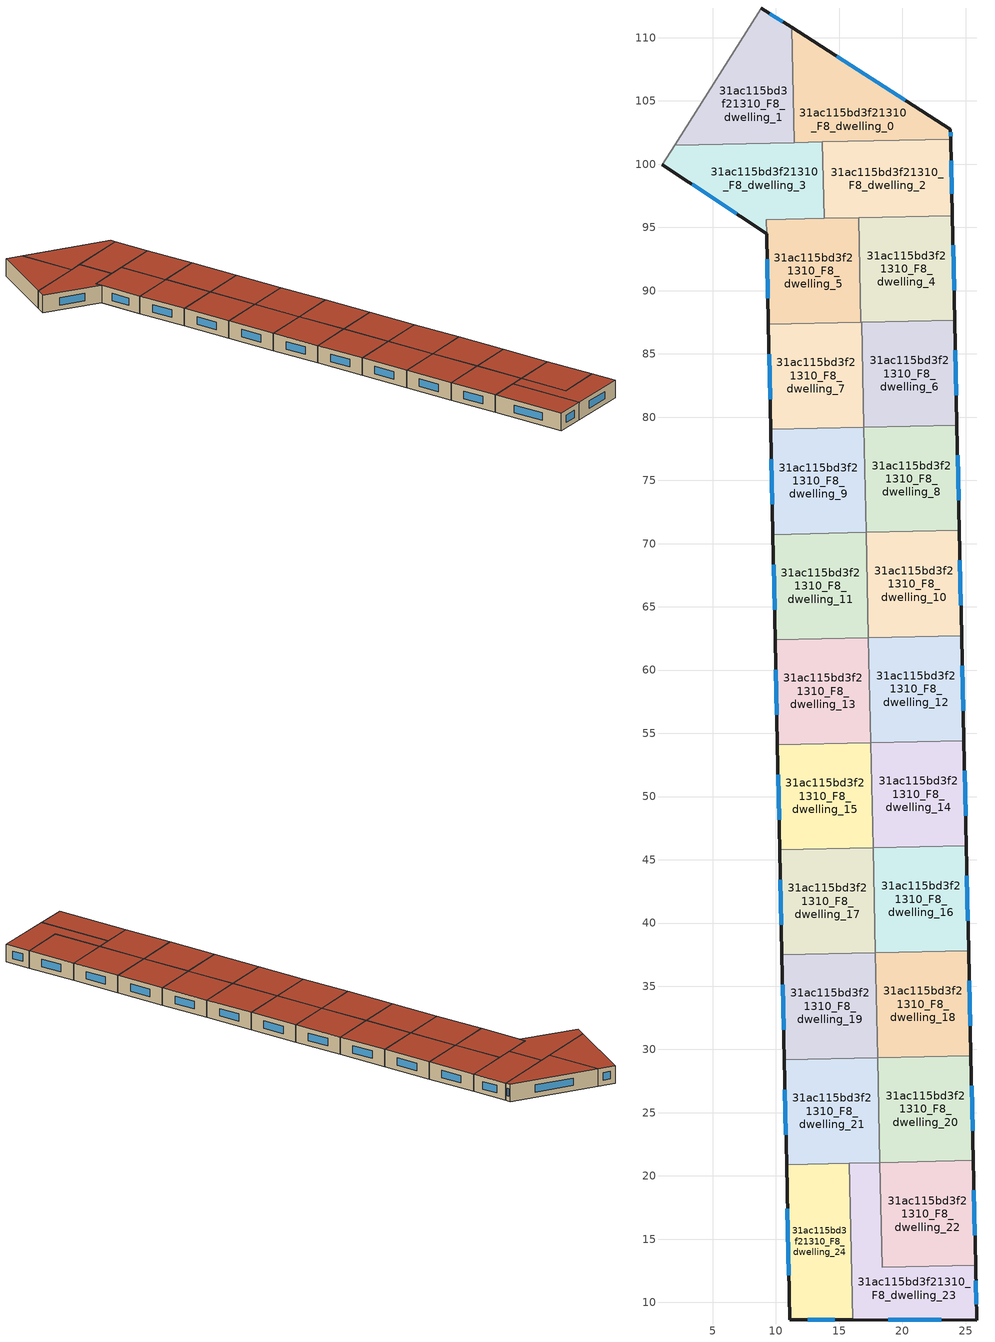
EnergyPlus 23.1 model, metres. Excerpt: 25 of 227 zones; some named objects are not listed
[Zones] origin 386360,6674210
31ac115bd3f21310_F8_dwelling_0
 floor to 31ac115bd3f21310_F7_dwelling_0 (EU_floor_Construction): 23.81,102.76 23.83,101.98 11.45,101.71 11.24,110.82 z24
 wall outside (EU_wall_Construction): 23.83,101.98 23.81,102.76 11.24,110.82 z24:27
 wall to 31ac115bd3f21310_F8_dwelling_1 (EU_wall_Construction): 11.24,110.82 11.45,101.71 z24:27
 wall to 31ac115bd3f21310_F8_dwelling_2 (EU_wall_Construction): 13.69,101.76 23.83,101.98 z24:27
 wall to 31ac115bd3f21310_F8_dwelling_3 (EU_wall_Construction): 11.45,101.71 13.69,101.76 z24:27
 window (EU_Window_Construction): 20.22,105.07 14.83,108.52 / 23.82,102.21 23.81,102.54 z24.86:26.14
 roof outside (EU_roof_Construction): 23.83,101.98 23.81,102.76 11.24,110.82 11.45,101.71 z27
31ac115bd3f21310_F8_dwelling_1
 floor to 31ac115bd3f21310_F7_dwelling_1 (EU_floor_Construction): 11.24,110.82 11.45,101.71 2,101.5 8.86,112.35 z24
 wall outside (EU_wall_Construction): 11.24,110.82 8.86,112.35 z24:27
 wall adiabatic (EU_wall_Construction): 8.86,112.35 2,101.5 z24:27
 wall to 31ac115bd3f21310_F8_dwelling_3 (EU_wall_Construction): 2,101.5 11.45,101.71 z24:27
 window (EU_Window_Construction): 10.56,111.26 9.54,111.91 z24.86:26.14
 roof outside (EU_roof_Construction): 11.45,101.71 11.24,110.82 8.86,112.35 2,101.5 z27
31ac115bd3f21310_F8_dwelling_10
 floor to 31ac115bd3f21310_F7_dwelling_10 (EU_floor_Construction): 24.51,71.05 24.69,62.74 17.33,62.57 17.14,70.88 z24
 wall outside (EU_wall_Construction): 24.69,62.74 24.51,71.05 z24:27
 wall to 31ac115bd3f21310_F8_dwelling_11 (EU_wall_Construction): 17.14,70.88 17.33,62.57 z24:27
 wall to 31ac115bd3f21310_F8_dwelling_12 (EU_wall_Construction): 17.33,62.57 24.69,62.74 z24:27
 wall to 31ac115bd3f21310_F8_dwelling_8 (EU_wall_Construction): 24.51,71.05 17.14,70.88 z24:27
 window (EU_Window_Construction): 24.64,65.11 24.56,68.67 z24.86:26.14
 roof outside (EU_roof_Construction): 24.69,62.74 24.51,71.05 17.14,70.88 17.33,62.57 z27
31ac115bd3f21310_F8_dwelling_11
 floor to 31ac115bd3f21310_F7_dwelling_11 (EU_floor_Construction): 17.14,70.88 17.33,62.57 9.95,62.41 9.78,70.72 z24
 wall outside (EU_wall_Construction): 9.78,70.72 9.95,62.41 z24:27
 wall to 31ac115bd3f21310_F8_dwelling_9 (EU_wall_Construction): 17.14,70.88 9.78,70.72 z24:27
 wall to 31ac115bd3f21310_F8_dwelling_13 (EU_wall_Construction): 9.95,62.41 17.32,62.57 z24:27
 window (EU_Window_Construction): 9.83,68.35 9.9,64.78 z24.86:26.14
 roof outside (EU_roof_Construction): 17.33,62.57 17.14,70.88 9.78,70.72 9.95,62.41 z27
31ac115bd3f21310_F8_dwelling_12
 floor to 31ac115bd3f21310_F7_dwelling_12 (EU_floor_Construction): 24.69,62.74 24.88,54.43 17.51,54.26 17.32,62.57 z24
 wall outside (EU_wall_Construction): 24.88,54.43 24.69,62.74 z24:27
 wall to 31ac115bd3f21310_F8_dwelling_13 (EU_wall_Construction): 17.32,62.57 17.51,54.26 z24:27
 wall to 31ac115bd3f21310_F8_dwelling_14 (EU_wall_Construction): 17.51,54.26 24.88,54.43 z24:27
 window (EU_Window_Construction): 24.83,56.8 24.75,60.36 z24.86:26.14
 roof outside (EU_roof_Construction): 24.88,54.43 24.69,62.74 17.32,62.57 17.51,54.26 z27
31ac115bd3f21310_F8_dwelling_13
 floor to 31ac115bd3f21310_F7_dwelling_13 (EU_floor_Construction): 17.32,62.57 17.51,54.26 10.13,54.1 9.95,62.41 z24
 wall outside (EU_wall_Construction): 9.95,62.41 10.13,54.1 z24:27
 wall to 31ac115bd3f21310_F8_dwelling_15 (EU_wall_Construction): 10.13,54.1 17.5,54.26 z24:27
 window (EU_Window_Construction): 10.01,60.04 10.08,56.47 z24.86:26.14
 roof outside (EU_roof_Construction): 17.51,54.26 17.32,62.57 9.95,62.41 10.13,54.1 z27
31ac115bd3f21310_F8_dwelling_14
 floor to 31ac115bd3f21310_F7_dwelling_14 (EU_floor_Construction): 24.88,54.43 25.06,46.12 17.69,45.96 17.5,54.26 z24
 wall outside (EU_wall_Construction): 25.06,46.12 24.88,54.43 z24:27
 wall to 31ac115bd3f21310_F8_dwelling_15 (EU_wall_Construction): 17.5,54.26 17.69,45.96 25.06,46.12 z24:27
 window (EU_Window_Construction): 25.01,48.49 24.93,52.05 z24.86:26.14
 roof outside (EU_roof_Construction): 25.06,46.12 24.88,54.43 17.5,54.26 17.69,45.96 z27
31ac115bd3f21310_F8_dwelling_15
 floor to 31ac115bd3f21310_F7_dwelling_15 (EU_floor_Construction): 17.5,54.26 17.69,45.96 10.31,45.79 10.13,54.1 z24
 wall outside (EU_wall_Construction): 10.13,54.1 10.31,45.79 z24:27
 wall to 31ac115bd3f21310_F8_dwelling_16 (EU_wall_Construction): 17.68,45.96 25.06,46.12 z24:27
 wall to 31ac115bd3f21310_F8_dwelling_17 (EU_wall_Construction): 10.31,45.79 17.68,45.96 z24:27
 window (EU_Window_Construction): 10.18,51.73 10.26,48.17 z24.86:26.14
 roof outside (EU_roof_Construction): 17.69,45.96 17.5,54.26 10.13,54.1 10.31,45.79 z27
31ac115bd3f21310_F8_dwelling_16
 floor to 31ac115bd3f21310_F7_dwelling_16 (EU_floor_Construction): 25.06,46.12 25.24,37.82 17.87,37.66 17.68,45.96 z24
 wall outside (EU_wall_Construction): 25.24,37.82 25.06,46.12 z24:27
 wall to 31ac115bd3f21310_F8_dwelling_17 (EU_wall_Construction): 17.68,45.96 17.87,37.66 z24:27
 wall to 31ac115bd3f21310_F8_dwelling_18 (EU_wall_Construction): 17.87,37.66 25.24,37.82 z24:27
 window (EU_Window_Construction): 25.19,40.19 25.11,43.75 z24.86:26.14
 roof outside (EU_roof_Construction): 25.24,37.82 25.06,46.12 17.68,45.96 17.87,37.66 z27
31ac115bd3f21310_F8_dwelling_17
 floor to 31ac115bd3f21310_F7_dwelling_17 (EU_floor_Construction): 17.68,45.96 17.87,37.66 10.49,37.49 10.31,45.79 z24
 wall outside (EU_wall_Construction): 10.31,45.79 10.49,37.49 z24:27
 wall to 31ac115bd3f21310_F8_dwelling_19 (EU_wall_Construction): 10.49,37.49 17.87,37.66 z24:27
 window (EU_Window_Construction): 10.36,43.42 10.44,39.86 z24.86:26.14
 roof outside (EU_roof_Construction): 17.87,37.66 17.68,45.96 10.31,45.79 10.49,37.49 z27
31ac115bd3f21310_F8_dwelling_18
 floor to 31ac115bd3f21310_F7_dwelling_18 (EU_floor_Construction): 25.24,37.82 25.43,29.52 18.05,29.36 17.87,37.66 z24
 wall outside (EU_wall_Construction): 25.43,29.52 25.24,37.82 z24:27
 wall to 31ac115bd3f21310_F8_dwelling_19 (EU_wall_Construction): 17.87,37.66 18.05,29.36 z24:27
 wall to 31ac115bd3f21310_F8_dwelling_20 (EU_wall_Construction): 18.05,29.36 25.43,29.52 z24:27
 window (EU_Window_Construction): 25.38,31.89 25.3,35.45 z24.86:26.14
 roof outside (EU_roof_Construction): 25.43,29.52 25.24,37.82 17.87,37.66 18.05,29.36 z27
31ac115bd3f21310_F8_dwelling_19
 floor to 31ac115bd3f21310_F7_dwelling_19 (EU_floor_Construction): 17.87,37.66 18.05,29.36 10.67,29.19 10.49,37.49 z24
 wall outside (EU_wall_Construction): 10.49,37.49 10.67,29.19 z24:27
 wall to 31ac115bd3f21310_F8_dwelling_20 (EU_wall_Construction): 10.67,29.19 18.05,29.36 z24:27
 window (EU_Window_Construction): 10.54,35.12 10.62,31.56 z24.86:26.14
 roof outside (EU_roof_Construction): 18.05,29.36 17.87,37.66 10.49,37.49 10.67,29.19 z27
31ac115bd3f21310_F8_dwelling_2
 floor to 31ac115bd3f21310_F7_dwelling_2 (EU_floor_Construction): 23.83,101.98 23.96,95.94 13.82,95.72 13.69,101.76 z24
 wall outside (EU_wall_Construction): 23.96,95.94 23.83,101.98 z24:27
 wall to 31ac115bd3f21310_F8_dwelling_3 (EU_wall_Construction): 13.69,101.76 13.82,95.72 z24:27
 wall to 31ac115bd3f21310_F8_dwelling_4 (EU_wall_Construction): 16.55,95.78 23.96,95.94 z24:27
 wall to 31ac115bd3f21310_F8_dwelling_5 (EU_wall_Construction): 13.82,95.72 16.55,95.78 z24:27
 window (EU_Window_Construction): 23.92,97.67 23.86,100.26 z24.86:26.14
 roof outside (EU_roof_Construction): 23.96,95.94 23.83,101.98 13.69,101.76 13.82,95.72 z27
31ac115bd3f21310_F8_dwelling_20
 floor to 31ac115bd3f21310_F7_dwelling_20 (EU_floor_Construction): 25.43,29.52 25.61,21.22 18.23,21.06 18.05,29.36 z24
 wall outside (EU_wall_Construction): 25.61,21.22 25.43,29.52 z24:27
 wall to 31ac115bd3f21310_F8_dwelling_21 (EU_wall_Construction): 10.67,29.19 18.05,29.36 18.23,21.06 z24:27
 wall to 31ac115bd3f21310_F8_dwelling_22 (EU_wall_Construction): 18.23,21.06 25.61,21.22 z24:27
 window (EU_Window_Construction): 25.56,23.59 25.48,27.15 z24.86:26.14
 roof outside (EU_roof_Construction): 25.61,21.22 25.43,29.52 18.05,29.36 18.23,21.06 z27
31ac115bd3f21310_F8_dwelling_21
 floor to 31ac115bd3f21310_F7_dwelling_21 (EU_floor_Construction): 18.05,29.36 18.23,21.06 10.85,20.9 10.67,29.19 z24
 wall outside (EU_wall_Construction): 10.67,29.19 10.85,20.9 z24:27
 wall to 31ac115bd3f21310_F8_dwelling_24 (EU_wall_Construction): 10.85,20.9 15.81,21.01 z24:27
 wall to 31ac115bd3f21310_F8_dwelling_23 (EU_wall_Construction): 15.81,21.01 18.23,21.06 z24:27
 window (EU_Window_Construction): 10.72,26.82 10.8,23.27 z24.86:26.14
 roof outside (EU_roof_Construction): 18.23,21.06 18.05,29.36 10.67,29.19 10.85,20.9 z27
31ac115bd3f21310_F8_dwelling_22
 floor to 31ac115bd3f21310_F7_dwelling_22 (EU_floor_Construction): 25.61,21.22 25.79,12.93 18.41,12.77 18.23,21.06 z24
 wall outside (EU_wall_Construction): 25.79,12.93 25.61,21.22 z24:27
 wall to 31ac115bd3f21310_F8_dwelling_23 (EU_wall_Construction): 18.23,21.06 18.41,12.77 25.79,12.93 z24:27
 window (EU_Window_Construction): 25.74,15.3 25.66,18.85 z24.86:26.14
 roof outside (EU_roof_Construction): 25.79,12.93 25.61,21.22 18.23,21.06 18.41,12.77 z27
31ac115bd3f21310_F8_dwelling_23
 floor to 31ac115bd3f21310_F7_dwelling_23 (EU_floor_Construction): 18.23,21.06 18.41,12.77 25.79,12.93 25.89,8.61 16.09,8.62 15.81,21.01 z24
 wall outside (EU_wall_Construction): 16.09,8.62 25.89,8.61 25.79,12.93 z24:27
 wall to 31ac115bd3f21310_F8_dwelling_24 (EU_wall_Construction): 15.81,21.01 16.09,8.62 z24:27
 window (EU_Window_Construction): 25.86,9.84 25.82,11.7 / 18.89,8.62 23.09,8.61 z24.86:26.14
 roof outside (EU_roof_Construction): 25.89,8.61 25.79,12.93 18.41,12.77 18.23,21.06 15.81,21.01 16.09,8.62 z27
31ac115bd3f21310_F8_dwelling_24
 floor to 31ac115bd3f21310_F7_dwelling_24 (EU_floor_Construction): 15.81,21.01 16.09,8.62 11.11,8.63 10.85,20.9 z24
 wall outside (EU_wall_Construction): 10.85,20.9 11.11,8.63 16.09,8.62 z24:27
 window (EU_Window_Construction): 12.53,8.63 14.66,8.63 / 10.92,17.39 11.03,12.14 z24.86:26.14
 roof outside (EU_roof_Construction): 16.09,8.62 15.81,21.01 10.85,20.9 11.11,8.63 z27
31ac115bd3f21310_F8_dwelling_3
 floor to 31ac115bd3f21310_F7_dwelling_3 (EU_floor_Construction): 13.69,101.76 13.82,95.72 9.24,95.62 9.27,94.52 1.02,99.95 2,101.5 z24
 wall outside (EU_wall_Construction): 1.02,99.95 9.27,94.52 z24:27
 wall adiabatic (EU_wall_Construction): 2,101.5 1.02,99.95 z24:27
 wall to 31ac115bd3f21310_F8_dwelling_5 (EU_wall_Construction): 9.27,94.52 9.24,95.62 13.82,95.72 z24:27
 window (EU_Window_Construction): 3.37,98.4 6.91,96.07 z24.86:26.14
 roof outside (EU_roof_Construction): 13.82,95.72 13.69,101.76 2,101.5 1.02,99.95 9.27,94.52 9.24,95.62 z27
31ac115bd3f21310_F8_dwelling_4
 floor to 31ac115bd3f21310_F7_dwelling_4 (EU_floor_Construction): 23.96,95.94 24.14,87.68 16.73,87.51 16.55,95.78 z24
 wall outside (EU_wall_Construction): 24.14,87.68 23.96,95.94 z24:27
 wall to 31ac115bd3f21310_F8_dwelling_5 (EU_wall_Construction): 16.55,95.78 16.73,87.51 z24:27
 wall to 31ac115bd3f21310_F8_dwelling_6 (EU_wall_Construction): 16.78,87.52 24.14,87.68 z24:27
 wall to 31ac115bd3f21310_F8_dwelling_7 (EU_wall_Construction): 16.73,87.51 16.78,87.52 z24:27
 window (EU_Window_Construction): 24.09,90.04 24.01,93.58 z24.86:26.14
 roof outside (EU_roof_Construction): 24.14,87.68 23.96,95.94 16.55,95.78 16.73,87.51 z27
31ac115bd3f21310_F8_dwelling_5
 floor to 31ac115bd3f21310_F7_dwelling_5 (EU_floor_Construction): 16.55,95.78 16.73,87.51 9.42,87.35 9.24,95.62 z24
 wall outside (EU_wall_Construction): 9.27,94.52 9.42,87.35 z24:27
 wall to 31ac115bd3f21310_F8_dwelling_7 (EU_wall_Construction): 9.42,87.35 16.73,87.51 z24:27
 window (EU_Window_Construction): 9.31,92.47 9.38,89.4 z24.86:26.14
 roof outside (EU_roof_Construction): 16.73,87.51 16.55,95.78 9.24,95.62 9.42,87.35 z27
31ac115bd3f21310_F8_dwelling_6
 floor to 31ac115bd3f21310_F7_dwelling_6 (EU_floor_Construction): 24.14,87.68 24.33,79.36 16.96,79.2 16.78,87.52 z24
 wall outside (EU_wall_Construction): 24.33,79.36 24.14,87.68 z24:27
 wall to 31ac115bd3f21310_F8_dwelling_7 (EU_wall_Construction): 16.78,87.52 16.96,79.2 z24:27
 wall to 31ac115bd3f21310_F8_dwelling_8 (EU_wall_Construction): 16.96,79.2 24.33,79.36 z24:27
 window (EU_Window_Construction): 24.27,81.74 24.2,85.3 z24.86:26.14
 roof outside (EU_roof_Construction): 24.33,79.36 24.14,87.68 16.78,87.52 16.96,79.2 z27
31ac115bd3f21310_F8_dwelling_7
 floor to 31ac115bd3f21310_F7_dwelling_7 (EU_floor_Construction): 16.78,87.52 16.96,79.2 9.6,79.04 9.42,87.35 z24
 wall outside (EU_wall_Construction): 9.42,87.35 9.6,79.04 z24:27
 wall to 31ac115bd3f21310_F8_dwelling_9 (EU_wall_Construction): 9.6,79.04 16.96,79.2 z24:27
 window (EU_Window_Construction): 9.47,84.98 9.55,81.41 z24.86:26.14
 roof outside (EU_roof_Construction): 16.96,79.2 16.78,87.52 9.42,87.35 9.6,79.04 z27
31ac115bd3f21310_F8_dwelling_8
 floor to 31ac115bd3f21310_F7_dwelling_8 (EU_floor_Construction): 24.33,79.36 24.51,71.05 17.15,70.88 16.96,79.2 z24
 wall outside (EU_wall_Construction): 24.51,71.05 24.33,79.36 z24:27
 wall to 31ac115bd3f21310_F8_dwelling_9 (EU_wall_Construction): 16.96,79.2 17.15,70.88 z24:27
 window (EU_Window_Construction): 24.46,73.42 24.38,76.99 z24.86:26.14
 roof outside (EU_roof_Construction): 24.51,71.05 24.33,79.36 16.96,79.2 17.15,70.88 z27
31ac115bd3f21310_F8_dwelling_9
 floor to 31ac115bd3f21310_F7_dwelling_9 (EU_floor_Construction): 16.96,79.2 17.15,70.88 9.78,70.72 9.6,79.04 z24
 wall outside (EU_wall_Construction): 9.6,79.04 9.78,70.72 z24:27
 window (EU_Window_Construction): 9.65,76.66 9.72,73.1 z24.86:26.14
 roof outside (EU_roof_Construction): 17.15,70.88 16.96,79.2 9.6,79.04 9.78,70.72 z27
[Building]
EU S2 Campaign: North Axis=0; Terrain=City; Solar Distribution=FullExterior
[Site:Location]
Helsinki-Vantaa.AP: Latitude=60.317; Longitude=24.963; Time Zone=2; Elevation=54.6
[SizingPeriod:WeatherFileDays]
AnnualSizingPeriod: Begin Month=1; Begin Day of Month=1; End Month=12; End Day of Month=31; Day of Week for Start Day=Monday; Use Weather File Daylight Saving Period=No; Use Weather File Rain and Snow Indicators=No
[MATERIAL]
EU_InternalMass_Material: Roughness=MediumRough; Thickness=0.1; Conductivity=1; Density=1800; Specific Heat=900; Thermal Absorptance=0.9; Solar Absorptance=0.7; Visible Absorptance=0.7
[MATERIAL:NOMASS] Roughness=MediumRough; Thermal Absorptance=0.9; Solar Absorptance=0.7; Visible Absorptance=0.7
Name | Thermal Resistance
EU_wall_NoMass | 1.10183
EU_roof_NoMass; EU_floor_NoMass | 1.70606
[WINDOWMATERIAL:SIMPLEGLAZINGSYSTEM]
EU_Window_SimpleGlazing: UFactor=3.11035; Solar Heat Gain Coefficient=0.8; Visible Transmittance=0.8
[CONSTRUCTION]
EU_wall_Construction: EU_wall_NoMass
EU_roof_Construction: EU_roof_NoMass
EU_floor_Construction: EU_floor_NoMass
EU_Window_Construction: EU_Window_SimpleGlazing
EU_InternalMass_Construction: EU_InternalMass_Material
[ZONE] Type=1; Multiplier=1; Ceiling Height=autocalculate; Floor Area=autocalculate; Part of Total Floor Area=Yes
Name | Volume
31ac115bd3f21310_F8_dwelling_0 | 183.807
31ac115bd3f21310_F8_dwelling_1; 31ac115bd3f21310_F8_dwelling_17 | 183.82
31ac115bd3f21310_F8_dwelling_10; 31ac115bd3f21310_F8_dwelling_22 | 183.818
31ac115bd3f21310_F8_dwelling_11 | 183.841
31ac115bd3f21310_F8_dwelling_12 | 183.805
31ac115bd3f21310_F8_dwelling_13; 31ac115bd3f21310_F8_dwelling_18 | 183.817
31ac115bd3f21310_F8_dwelling_14 | 183.813
31ac115bd3f21310_F8_dwelling_15 | 183.833
31ac115bd3f21310_F8_dwelling_16 | 183.821
31ac115bd3f21310_F8_dwelling_19; 31ac115bd3f21310_F8_dwelling_6 | 183.816
31ac115bd3f21310_F8_dwelling_2 | 183.831
31ac115bd3f21310_F8_dwelling_20 | 183.824
31ac115bd3f21310_F8_dwelling_21 | 183.798
31ac115bd3f21310_F8_dwelling_23 | 183.823
31ac115bd3f21310_F8_dwelling_24 | 183.819
31ac115bd3f21310_F8_dwelling_3 | 186.448
31ac115bd3f21310_F8_dwelling_4 | 183.83
31ac115bd3f21310_F8_dwelling_5 | 181.186
31ac115bd3f21310_F8_dwelling_7 | 183.803
31ac115bd3f21310_F8_dwelling_8 | 183.81
31ac115bd3f21310_F8_dwelling_9 | 183.847
[INTERNALMASS] Construction=EU_InternalMass_Construction
Name | Zone or ZoneList | Surface Area
31ac115bd3f21310_F8_dwelling_0_EU_InternalMass | 31ac115bd3f21310_F8_dwelling_0 | 61.2675
31ac115bd3f21310_F8_dwelling_1_EU_InternalMass | 31ac115bd3f21310_F8_dwelling_1 | 61.2724
31ac115bd3f21310_F8_dwelling_2_EU_InternalMass | 31ac115bd3f21310_F8_dwelling_2 | 61.276
31ac115bd3f21310_F8_dwelling_3_EU_InternalMass | 31ac115bd3f21310_F8_dwelling_3 | 62.1521
31ac115bd3f21310_F8_dwelling_4_EU_InternalMass | 31ac115bd3f21310_F8_dwelling_4 | 61.2768
31ac115bd3f21310_F8_dwelling_5_EU_InternalMass | 31ac115bd3f21310_F8_dwelling_5 | 60.4044
31ac115bd3f21310_F8_dwelling_6_EU_InternalMass | 31ac115bd3f21310_F8_dwelling_6 | 61.2742
31ac115bd3f21310_F8_dwelling_7_EU_InternalMass | 31ac115bd3f21310_F8_dwelling_7 | 61.2676
31ac115bd3f21310_F8_dwelling_8_EU_InternalMass | 31ac115bd3f21310_F8_dwelling_8 | 61.2699
31ac115bd3f21310_F8_dwelling_9_EU_InternalMass | 31ac115bd3f21310_F8_dwelling_9 | 61.28
31ac115bd3f21310_F8_dwelling_10_EU_InternalMass | 31ac115bd3f21310_F8_dwelling_10 | 61.2728
31ac115bd3f21310_F8_dwelling_11_EU_InternalMass | 31ac115bd3f21310_F8_dwelling_11 | 61.2806
31ac115bd3f21310_F8_dwelling_12_EU_InternalMass | 31ac115bd3f21310_F8_dwelling_12 | 61.2683
31ac115bd3f21310_F8_dwelling_13_EU_InternalMass | 31ac115bd3f21310_F8_dwelling_13 | 61.2699
31ac115bd3f21310_F8_dwelling_14_EU_InternalMass | 31ac115bd3f21310_F8_dwelling_14 | 61.271
31ac115bd3f21310_F8_dwelling_15_EU_InternalMass | 31ac115bd3f21310_F8_dwelling_15 | 61.2812
31ac115bd3f21310_F8_dwelling_16_EU_InternalMass | 31ac115bd3f21310_F8_dwelling_16 | 61.2713
31ac115bd3f21310_F8_dwelling_17_EU_InternalMass | 31ac115bd3f21310_F8_dwelling_17 | 61.2734
31ac115bd3f21310_F8_dwelling_18_EU_InternalMass | 31ac115bd3f21310_F8_dwelling_18 | 61.2723
31ac115bd3f21310_F8_dwelling_19_EU_InternalMass | 31ac115bd3f21310_F8_dwelling_19 | 61.2737
31ac115bd3f21310_F8_dwelling_20_EU_InternalMass | 31ac115bd3f21310_F8_dwelling_20 | 61.276
31ac115bd3f21310_F8_dwelling_21_EU_InternalMass | 31ac115bd3f21310_F8_dwelling_21 | 61.2663
31ac115bd3f21310_F8_dwelling_22_EU_InternalMass | 31ac115bd3f21310_F8_dwelling_22 | 61.275
31ac115bd3f21310_F8_dwelling_23_EU_InternalMass | 31ac115bd3f21310_F8_dwelling_23 | 61.274
31ac115bd3f21310_F8_dwelling_24_EU_InternalMass | 31ac115bd3f21310_F8_dwelling_24 | 61.2717
[OTHEREQUIPMENT] Fuel Type=Electricity; Design Level Calculation Method=Watts/Area; Power per Zone Floor Area=1; Fraction Latent=0; Fraction Radiant=0; Fraction Lost=0; Carbon Dioxide Generation Rate=0; EndUse Subcategory=EU_Step8_InternalGains
Name | Zone or ZoneList or Space or SpaceList | Schedule
EU_Step8_InternalGain_31ac115bd3f21310_F8_dwelling_0_f000 | 31ac115bd3f21310_F8_dwelling_0 | EU_Step8_GainSchedule_31ac115bd3f21310_F8_dwelling_0_f000
EU_Step8_InternalGain_31ac115bd3f21310_F8_dwelling_1_f000 | 31ac115bd3f21310_F8_dwelling_1 | EU_Step8_GainSchedule_31ac115bd3f21310_F8_dwelling_1_f000
EU_Step8_InternalGain_31ac115bd3f21310_F8_dwelling_2_f000 | 31ac115bd3f21310_F8_dwelling_2 | EU_Step8_GainSchedule_31ac115bd3f21310_F8_dwelling_2_f000
EU_Step8_InternalGain_31ac115bd3f21310_F8_dwelling_3_f000 | 31ac115bd3f21310_F8_dwelling_3 | EU_Step8_GainSchedule_31ac115bd3f21310_F8_dwelling_3_f000
EU_Step8_InternalGain_31ac115bd3f21310_F8_dwelling_4_f000 | 31ac115bd3f21310_F8_dwelling_4 | EU_Step8_GainSchedule_31ac115bd3f21310_F8_dwelling_4_f000
EU_Step8_InternalGain_31ac115bd3f21310_F8_dwelling_5_f000 | 31ac115bd3f21310_F8_dwelling_5 | EU_Step8_GainSchedule_31ac115bd3f21310_F8_dwelling_5_f000
EU_Step8_InternalGain_31ac115bd3f21310_F8_dwelling_6_f000 | 31ac115bd3f21310_F8_dwelling_6 | EU_Step8_GainSchedule_31ac115bd3f21310_F8_dwelling_6_f000
EU_Step8_InternalGain_31ac115bd3f21310_F8_dwelling_7_f000 | 31ac115bd3f21310_F8_dwelling_7 | EU_Step8_GainSchedule_31ac115bd3f21310_F8_dwelling_7_f000
EU_Step8_InternalGain_31ac115bd3f21310_F8_dwelling_8_f000 | 31ac115bd3f21310_F8_dwelling_8 | EU_Step8_GainSchedule_31ac115bd3f21310_F8_dwelling_8_f000
EU_Step8_InternalGain_31ac115bd3f21310_F8_dwelling_9_f000 | 31ac115bd3f21310_F8_dwelling_9 | EU_Step8_GainSchedule_31ac115bd3f21310_F8_dwelling_9_f000
EU_Step8_InternalGain_31ac115bd3f21310_F8_dwelling_10_f000 | 31ac115bd3f21310_F8_dwelling_10 | EU_Step8_GainSchedule_31ac115bd3f21310_F8_dwelling_10_f000
EU_Step8_InternalGain_31ac115bd3f21310_F8_dwelling_11_f000 | 31ac115bd3f21310_F8_dwelling_11 | EU_Step8_GainSchedule_31ac115bd3f21310_F8_dwelling_11_f000
EU_Step8_InternalGain_31ac115bd3f21310_F8_dwelling_12_f000 | 31ac115bd3f21310_F8_dwelling_12 | EU_Step8_GainSchedule_31ac115bd3f21310_F8_dwelling_12_f000
EU_Step8_InternalGain_31ac115bd3f21310_F8_dwelling_13_f000 | 31ac115bd3f21310_F8_dwelling_13 | EU_Step8_GainSchedule_31ac115bd3f21310_F8_dwelling_13_f000
EU_Step8_InternalGain_31ac115bd3f21310_F8_dwelling_14_f000 | 31ac115bd3f21310_F8_dwelling_14 | EU_Step8_GainSchedule_31ac115bd3f21310_F8_dwelling_14_f000
EU_Step8_InternalGain_31ac115bd3f21310_F8_dwelling_15_f000 | 31ac115bd3f21310_F8_dwelling_15 | EU_Step8_GainSchedule_31ac115bd3f21310_F8_dwelling_15_f000
EU_Step8_InternalGain_31ac115bd3f21310_F8_dwelling_16_f000 | 31ac115bd3f21310_F8_dwelling_16 | EU_Step8_GainSchedule_31ac115bd3f21310_F8_dwelling_16_f000
EU_Step8_InternalGain_31ac115bd3f21310_F8_dwelling_17_f000 | 31ac115bd3f21310_F8_dwelling_17 | EU_Step8_GainSchedule_31ac115bd3f21310_F8_dwelling_17_f000
EU_Step8_InternalGain_31ac115bd3f21310_F8_dwelling_18_f000 | 31ac115bd3f21310_F8_dwelling_18 | EU_Step8_GainSchedule_31ac115bd3f21310_F8_dwelling_18_f000
EU_Step8_InternalGain_31ac115bd3f21310_F8_dwelling_19_f000 | 31ac115bd3f21310_F8_dwelling_19 | EU_Step8_GainSchedule_31ac115bd3f21310_F8_dwelling_19_f000
EU_Step8_InternalGain_31ac115bd3f21310_F8_dwelling_20_f000 | 31ac115bd3f21310_F8_dwelling_20 | EU_Step8_GainSchedule_31ac115bd3f21310_F8_dwelling_20_f000
EU_Step8_InternalGain_31ac115bd3f21310_F8_dwelling_21_f000 | 31ac115bd3f21310_F8_dwelling_21 | EU_Step8_GainSchedule_31ac115bd3f21310_F8_dwelling_21_f000
EU_Step8_InternalGain_31ac115bd3f21310_F8_dwelling_22_f000 | 31ac115bd3f21310_F8_dwelling_22 | EU_Step8_GainSchedule_31ac115bd3f21310_F8_dwelling_22_f000
EU_Step8_InternalGain_31ac115bd3f21310_F8_dwelling_23_f000 | 31ac115bd3f21310_F8_dwelling_23 | EU_Step8_GainSchedule_31ac115bd3f21310_F8_dwelling_23_f000
EU_Step8_InternalGain_31ac115bd3f21310_F8_dwelling_24_f000 | 31ac115bd3f21310_F8_dwelling_24 | EU_Step8_GainSchedule_31ac115bd3f21310_F8_dwelling_24_f000
[ZONEVENTILATION:DESIGNFLOWRATE] Schedule=EU_AlwaysOn; Design Flow Rate Calculation Method=AirChanges/Hour; Air Changes per Hour=0.756316; Ventilation Type=Natural; Fan Pressure Rise=0; Fan Total Efficiency=1; Constant Term Coefficient=1; Temperature Term Coefficient=0; Velocity Term Coefficient=0; Velocity Squared Term Coefficient=0; Minimum Indoor Temperature=-100; Maximum Indoor Temperature=100; Delta Temperature=-100; Minimum Outdoor Temperature=-100; Maximum Outdoor Temperature=100; Maximum Wind Speed=40
Name | Zone or ZoneList or Space or SpaceList
EU_ConstantAir_31ac115bd3f21310_F8_dwelling_0 | 31ac115bd3f21310_F8_dwelling_0
EU_ConstantAir_31ac115bd3f21310_F8_dwelling_1 | 31ac115bd3f21310_F8_dwelling_1
EU_ConstantAir_31ac115bd3f21310_F8_dwelling_2 | 31ac115bd3f21310_F8_dwelling_2
EU_ConstantAir_31ac115bd3f21310_F8_dwelling_3 | 31ac115bd3f21310_F8_dwelling_3
EU_ConstantAir_31ac115bd3f21310_F8_dwelling_4 | 31ac115bd3f21310_F8_dwelling_4
EU_ConstantAir_31ac115bd3f21310_F8_dwelling_5 | 31ac115bd3f21310_F8_dwelling_5
EU_ConstantAir_31ac115bd3f21310_F8_dwelling_6 | 31ac115bd3f21310_F8_dwelling_6
EU_ConstantAir_31ac115bd3f21310_F8_dwelling_7 | 31ac115bd3f21310_F8_dwelling_7
EU_ConstantAir_31ac115bd3f21310_F8_dwelling_8 | 31ac115bd3f21310_F8_dwelling_8
EU_ConstantAir_31ac115bd3f21310_F8_dwelling_9 | 31ac115bd3f21310_F8_dwelling_9
EU_ConstantAir_31ac115bd3f21310_F8_dwelling_10 | 31ac115bd3f21310_F8_dwelling_10
EU_ConstantAir_31ac115bd3f21310_F8_dwelling_11 | 31ac115bd3f21310_F8_dwelling_11
EU_ConstantAir_31ac115bd3f21310_F8_dwelling_12 | 31ac115bd3f21310_F8_dwelling_12
EU_ConstantAir_31ac115bd3f21310_F8_dwelling_13 | 31ac115bd3f21310_F8_dwelling_13
EU_ConstantAir_31ac115bd3f21310_F8_dwelling_14 | 31ac115bd3f21310_F8_dwelling_14
EU_ConstantAir_31ac115bd3f21310_F8_dwelling_15 | 31ac115bd3f21310_F8_dwelling_15
EU_ConstantAir_31ac115bd3f21310_F8_dwelling_16 | 31ac115bd3f21310_F8_dwelling_16
EU_ConstantAir_31ac115bd3f21310_F8_dwelling_17 | 31ac115bd3f21310_F8_dwelling_17
EU_ConstantAir_31ac115bd3f21310_F8_dwelling_18 | 31ac115bd3f21310_F8_dwelling_18
EU_ConstantAir_31ac115bd3f21310_F8_dwelling_19 | 31ac115bd3f21310_F8_dwelling_19
EU_ConstantAir_31ac115bd3f21310_F8_dwelling_20 | 31ac115bd3f21310_F8_dwelling_20
EU_ConstantAir_31ac115bd3f21310_F8_dwelling_21 | 31ac115bd3f21310_F8_dwelling_21
EU_ConstantAir_31ac115bd3f21310_F8_dwelling_22 | 31ac115bd3f21310_F8_dwelling_22
EU_ConstantAir_31ac115bd3f21310_F8_dwelling_23 | 31ac115bd3f21310_F8_dwelling_23
EU_ConstantAir_31ac115bd3f21310_F8_dwelling_24 | 31ac115bd3f21310_F8_dwelling_24
[HVACTEMPLATE:ZONE:IDEALLOADSAIRSYSTEM] System Availability Schedule=EU_AlwaysOn; Maximum Heating Supply Air Temperature=50; Minimum Cooling Supply Air Temperature=13; Maximum Heating Supply Air Humidity Ratio=0.0156; Minimum Cooling Supply Air Humidity Ratio=0.0077; Heating Limit=NoLimit; Cooling Limit=NoLimit; Heating Availability Schedule=EU_AlwaysOn; Cooling Availability Schedule=EU_CoolingOff; Dehumidification Control Type=ConstantSensibleHeatRatio; Cooling Sensible Heat Ratio=0.7; Dehumidification Setpoint=60; Humidification Control Type=None; Humidification Setpoint=30; Outdoor Air Method=None; Outdoor Air Flow Rate per Person=0.00944; Outdoor Air Flow Rate per Zone Floor Area=0; Outdoor Air Flow Rate per Zone=0; Demand Controlled Ventilation Type=None; Outdoor Air Economizer Type=NoEconomizer; Heat Recovery Type=None; Sensible Heat Recovery Effectiveness=0.7; Latent Heat Recovery Effectiveness=0.65
Name | Template Thermostat
31ac115bd3f21310_F8_dwelling_0 | EU_HeatOnly_31ac115bd3f21310_F8_dwelling_0
31ac115bd3f21310_F8_dwelling_1 | EU_HeatOnly_31ac115bd3f21310_F8_dwelling_1
31ac115bd3f21310_F8_dwelling_2 | EU_HeatOnly_31ac115bd3f21310_F8_dwelling_2
31ac115bd3f21310_F8_dwelling_3 | EU_HeatOnly_31ac115bd3f21310_F8_dwelling_3
31ac115bd3f21310_F8_dwelling_4 | EU_HeatOnly_31ac115bd3f21310_F8_dwelling_4
31ac115bd3f21310_F8_dwelling_5 | EU_HeatOnly_31ac115bd3f21310_F8_dwelling_5
31ac115bd3f21310_F8_dwelling_6 | EU_HeatOnly_31ac115bd3f21310_F8_dwelling_6
31ac115bd3f21310_F8_dwelling_7 | EU_HeatOnly_31ac115bd3f21310_F8_dwelling_7
31ac115bd3f21310_F8_dwelling_8 | EU_HeatOnly_31ac115bd3f21310_F8_dwelling_8
31ac115bd3f21310_F8_dwelling_9 | EU_HeatOnly_31ac115bd3f21310_F8_dwelling_9
31ac115bd3f21310_F8_dwelling_10 | EU_HeatOnly_31ac115bd3f21310_F8_dwelling_10
31ac115bd3f21310_F8_dwelling_11 | EU_HeatOnly_31ac115bd3f21310_F8_dwelling_11
31ac115bd3f21310_F8_dwelling_12 | EU_HeatOnly_31ac115bd3f21310_F8_dwelling_12
31ac115bd3f21310_F8_dwelling_13 | EU_HeatOnly_31ac115bd3f21310_F8_dwelling_13
31ac115bd3f21310_F8_dwelling_14 | EU_HeatOnly_31ac115bd3f21310_F8_dwelling_14
31ac115bd3f21310_F8_dwelling_15 | EU_HeatOnly_31ac115bd3f21310_F8_dwelling_15
31ac115bd3f21310_F8_dwelling_16 | EU_HeatOnly_31ac115bd3f21310_F8_dwelling_16
31ac115bd3f21310_F8_dwelling_17 | EU_HeatOnly_31ac115bd3f21310_F8_dwelling_17
31ac115bd3f21310_F8_dwelling_18 | EU_HeatOnly_31ac115bd3f21310_F8_dwelling_18
31ac115bd3f21310_F8_dwelling_19 | EU_HeatOnly_31ac115bd3f21310_F8_dwelling_19
31ac115bd3f21310_F8_dwelling_20 | EU_HeatOnly_31ac115bd3f21310_F8_dwelling_20
31ac115bd3f21310_F8_dwelling_21 | EU_HeatOnly_31ac115bd3f21310_F8_dwelling_21
31ac115bd3f21310_F8_dwelling_22 | EU_HeatOnly_31ac115bd3f21310_F8_dwelling_22
31ac115bd3f21310_F8_dwelling_23 | EU_HeatOnly_31ac115bd3f21310_F8_dwelling_23
31ac115bd3f21310_F8_dwelling_24 | EU_HeatOnly_31ac115bd3f21310_F8_dwelling_24
[SIZING:ZONE] Zone Cooling Design Supply Air Temperature Input Method=SupplyAirTemperature; Zone Cooling Design Supply Air Temperature=13; Zone Heating Design Supply Air Temperature Input Method=SupplyAirTemperature; Zone Heating Design Supply Air Temperature=50; Zone Cooling Design Supply Air Humidity Ratio=0.008; Zone Heating Design Supply Air Humidity Ratio=0.008; Cooling Design Air Flow Method=DesignDay; Cooling Design Air Flow Rate=0; Cooling Minimum Air Flow per Zone Floor Area=0.000762; Cooling Minimum Air Flow=0; Cooling Minimum Air Flow Fraction=0.2; Heating Design Air Flow Method=DesignDay; Heating Design Air Flow Rate=0; Heating Maximum Air Flow per Zone Floor Area=0.002032; Heating Maximum Air Flow=0.141576; Heating Maximum Air Flow Fraction=0.3; Account for Dedicated Outdoor Air System=No; Dedicated Outdoor Air System Control Strategy=NeutralSupplyAir; Dedicated Outdoor Air Low Setpoint Temperature for Design=autosize; Dedicated Outdoor Air High Setpoint Temperature for Design=autosize; Zone Load Sizing Method=Sensible Load Only No Latent Load; Zone Latent Cooling Design Supply Air Humidity Ratio Input Method=HumidityRatioDifference; Zone Cooling Design Supply Air Humidity Ratio Difference=0.005; Zone Latent Heating Design Supply Air Humidity Ratio Input Method=HumidityRatioDifference; Zone Humidification Design Supply Air Humidity Ratio Difference=0.005
31ac115bd3f21310_F8_dwelling_0; 31ac115bd3f21310_F8_dwelling_1; 31ac115bd3f21310_F8_dwelling_2; 31ac115bd3f21310_F8_dwelling_3; 31ac115bd3f21310_F8_dwelling_4; 31ac115bd3f21310_F8_dwelling_5; 31ac115bd3f21310_F8_dwelling_6; 31ac115bd3f21310_F8_dwelling_7; 31ac115bd3f21310_F8_dwelling_8; 31ac115bd3f21310_F8_dwelling_9; 31ac115bd3f21310_F8_dwelling_10; 31ac115bd3f21310_F8_dwelling_11; 31ac115bd3f21310_F8_dwelling_12; 31ac115bd3f21310_F8_dwelling_13; 31ac115bd3f21310_F8_dwelling_14; 31ac115bd3f21310_F8_dwelling_15; 31ac115bd3f21310_F8_dwelling_16; 31ac115bd3f21310_F8_dwelling_17; 31ac115bd3f21310_F8_dwelling_18; 31ac115bd3f21310_F8_dwelling_19; 31ac115bd3f21310_F8_dwelling_20; 31ac115bd3f21310_F8_dwelling_21; 31ac115bd3f21310_F8_dwelling_22; 31ac115bd3f21310_F8_dwelling_23; 31ac115bd3f21310_F8_dwelling_24
[SCHEDULE:CONSTANT]
Name | Hourly Value
EU_AlwaysOn | 1
EU_CoolingOff | 0
[SCHEDULE:FILE] Column Number=1; Rows to Skip at Top=0; Number of Hours of Data=8760; Column Separator=Comma; Interpolate to Timestep=No; Minutes per Item=60; Adjust Schedule for Daylight Savings=Yes
Name | File
EU_Step8_GainSchedule_31ac115bd3f21310_F8_dwelling_0_f000 | ../../schedules/31ac115bd3f21310/31ac115bd3f21310_F8_dwelling_0_f000_gain.csv
EU_Step8_GainSchedule_31ac115bd3f21310_F8_dwelling_1_f000 | ../../schedules/31ac115bd3f21310/31ac115bd3f21310_F8_dwelling_1_f000_gain.csv
EU_Step8_GainSchedule_31ac115bd3f21310_F8_dwelling_2_f000 | ../../schedules/31ac115bd3f21310/31ac115bd3f21310_F8_dwelling_2_f000_gain.csv
EU_Step8_GainSchedule_31ac115bd3f21310_F8_dwelling_3_f000 | ../../schedules/31ac115bd3f21310/31ac115bd3f21310_F8_dwelling_3_f000_gain.csv
EU_Step8_GainSchedule_31ac115bd3f21310_F8_dwelling_4_f000 | ../../schedules/31ac115bd3f21310/31ac115bd3f21310_F8_dwelling_4_f000_gain.csv
EU_Step8_GainSchedule_31ac115bd3f21310_F8_dwelling_5_f000 | ../../schedules/31ac115bd3f21310/31ac115bd3f21310_F8_dwelling_5_f000_gain.csv
EU_Step8_GainSchedule_31ac115bd3f21310_F8_dwelling_6_f000 | ../../schedules/31ac115bd3f21310/31ac115bd3f21310_F8_dwelling_6_f000_gain.csv
EU_Step8_GainSchedule_31ac115bd3f21310_F8_dwelling_7_f000 | ../../schedules/31ac115bd3f21310/31ac115bd3f21310_F8_dwelling_7_f000_gain.csv
EU_Step8_GainSchedule_31ac115bd3f21310_F8_dwelling_8_f000 | ../../schedules/31ac115bd3f21310/31ac115bd3f21310_F8_dwelling_8_f000_gain.csv
EU_Step8_GainSchedule_31ac115bd3f21310_F8_dwelling_9_f000 | ../../schedules/31ac115bd3f21310/31ac115bd3f21310_F8_dwelling_9_f000_gain.csv
EU_Step8_GainSchedule_31ac115bd3f21310_F8_dwelling_10_f000 | ../../schedules/31ac115bd3f21310/31ac115bd3f21310_F8_dwelling_10_f000_gain.csv
EU_Step8_GainSchedule_31ac115bd3f21310_F8_dwelling_11_f000 | ../../schedules/31ac115bd3f21310/31ac115bd3f21310_F8_dwelling_11_f000_gain.csv
EU_Step8_GainSchedule_31ac115bd3f21310_F8_dwelling_12_f000 | ../../schedules/31ac115bd3f21310/31ac115bd3f21310_F8_dwelling_12_f000_gain.csv
EU_Step8_GainSchedule_31ac115bd3f21310_F8_dwelling_13_f000 | ../../schedules/31ac115bd3f21310/31ac115bd3f21310_F8_dwelling_13_f000_gain.csv
EU_Step8_GainSchedule_31ac115bd3f21310_F8_dwelling_14_f000 | ../../schedules/31ac115bd3f21310/31ac115bd3f21310_F8_dwelling_14_f000_gain.csv
EU_Step8_GainSchedule_31ac115bd3f21310_F8_dwelling_15_f000 | ../../schedules/31ac115bd3f21310/31ac115bd3f21310_F8_dwelling_15_f000_gain.csv
EU_Step8_GainSchedule_31ac115bd3f21310_F8_dwelling_16_f000 | ../../schedules/31ac115bd3f21310/31ac115bd3f21310_F8_dwelling_16_f000_gain.csv
EU_Step8_GainSchedule_31ac115bd3f21310_F8_dwelling_17_f000 | ../../schedules/31ac115bd3f21310/31ac115bd3f21310_F8_dwelling_17_f000_gain.csv
EU_Step8_GainSchedule_31ac115bd3f21310_F8_dwelling_18_f000 | ../../schedules/31ac115bd3f21310/31ac115bd3f21310_F8_dwelling_18_f000_gain.csv
EU_Step8_GainSchedule_31ac115bd3f21310_F8_dwelling_19_f000 | ../../schedules/31ac115bd3f21310/31ac115bd3f21310_F8_dwelling_19_f000_gain.csv
EU_Step8_GainSchedule_31ac115bd3f21310_F8_dwelling_20_f000 | ../../schedules/31ac115bd3f21310/31ac115bd3f21310_F8_dwelling_20_f000_gain.csv
EU_Step8_GainSchedule_31ac115bd3f21310_F8_dwelling_21_f000 | ../../schedules/31ac115bd3f21310/31ac115bd3f21310_F8_dwelling_21_f000_gain.csv
EU_Step8_GainSchedule_31ac115bd3f21310_F8_dwelling_22_f000 | ../../schedules/31ac115bd3f21310/31ac115bd3f21310_F8_dwelling_22_f000_gain.csv
EU_Step8_GainSchedule_31ac115bd3f21310_F8_dwelling_23_f000 | ../../schedules/31ac115bd3f21310/31ac115bd3f21310_F8_dwelling_23_f000_gain.csv
EU_Step8_GainSchedule_31ac115bd3f21310_F8_dwelling_24_f000 | ../../schedules/31ac115bd3f21310/31ac115bd3f21310_F8_dwelling_24_f000_gain.csv
